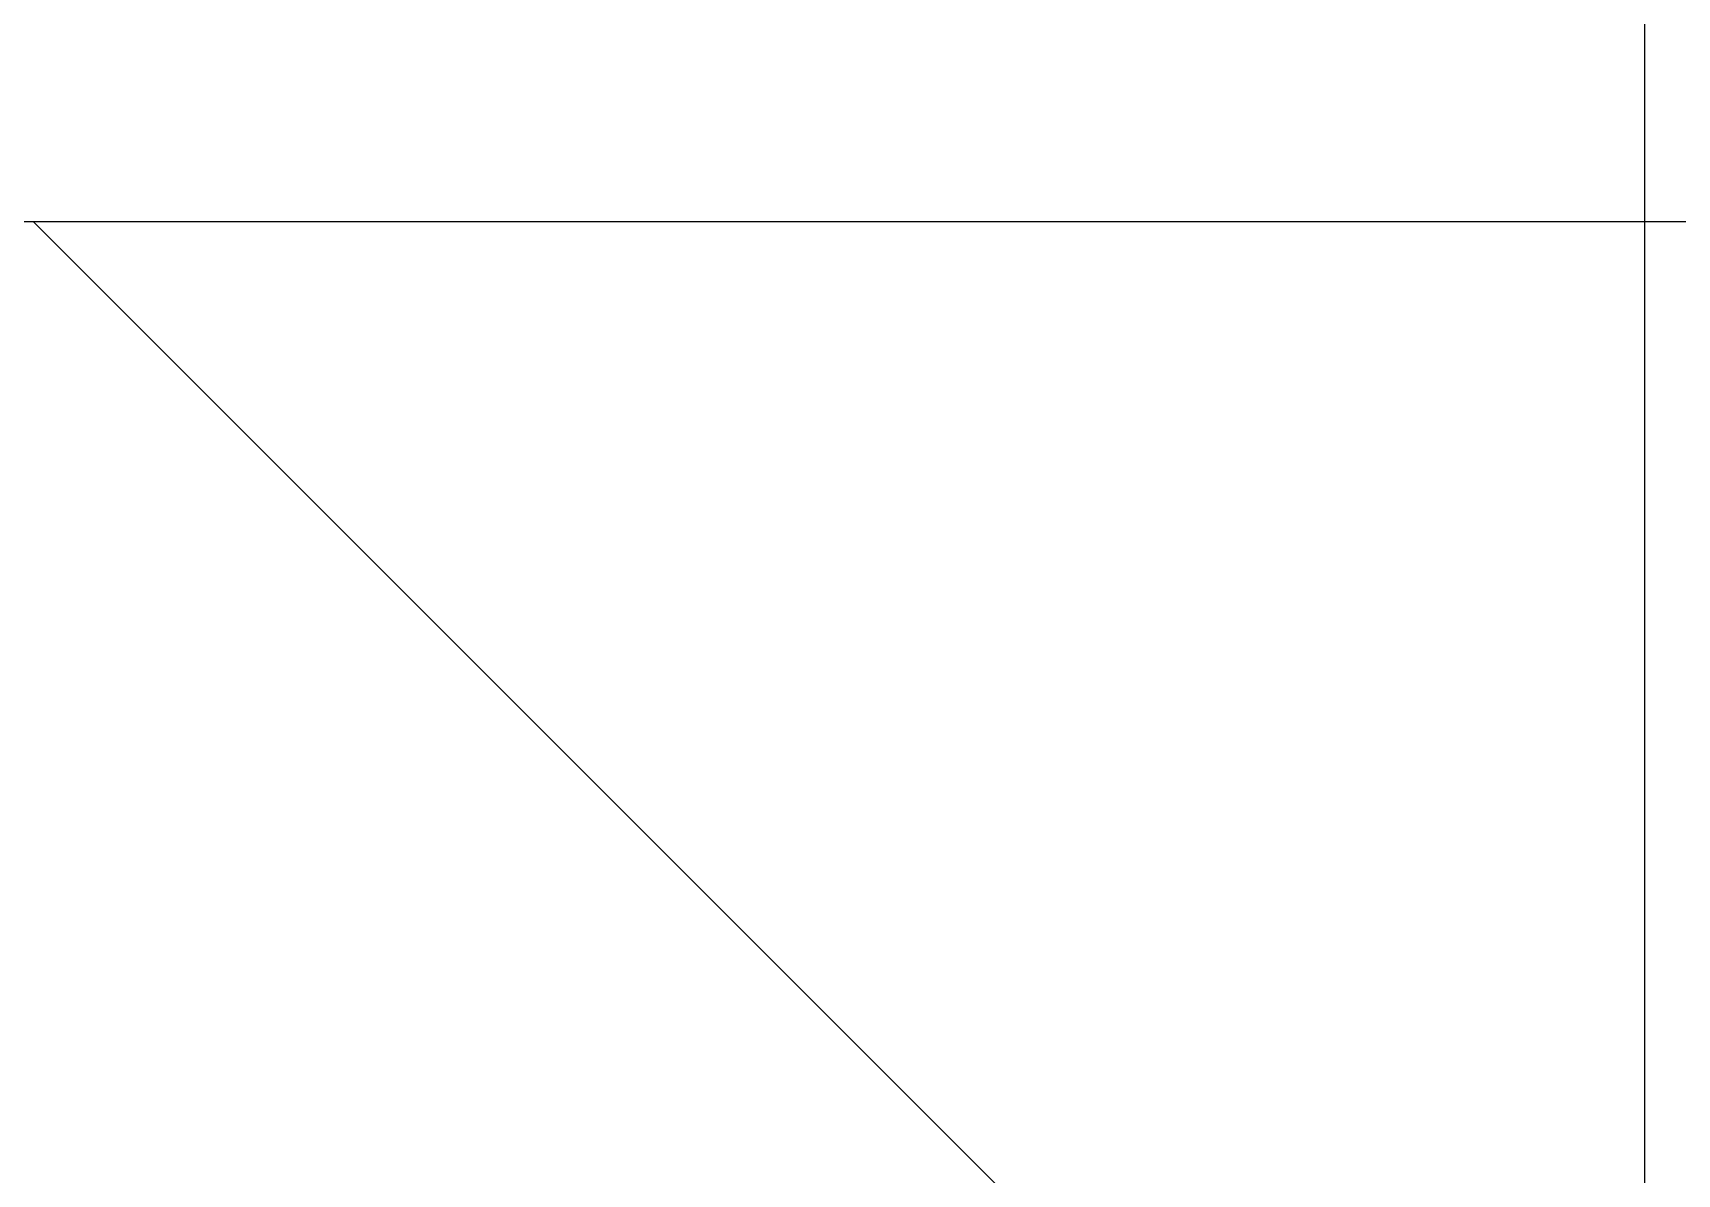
# Model space of a CAD drawing. Extents: x 104132 to 3338343, y -1228862 to 1409848.
# Drawn here: x 212537.3 to 212996.7, y 96911.4 to 97230.3 of the extents above; entities that cross this region are included whole.
import ezdxf

# ---------------------------------------------------------------- set-up
doc = ezdxf.new("R2010")
doc.units = 0
for name, pattern in [('CENTER', [50.8, 31.75, -6.35, 6.35, -6.35]), ('CENTER2', [28.575, 19.05, -3.175, 3.175, -3.175]), ('DASH', [0.35, 0.25, -0.1])]:
    doc.linetypes.add(name, pattern=pattern)
for name, color, linetype in [('#标注', 8, 'Continuous'), ('#轴线', 8, 'CENTER2'), ('A-FLOR-OVHD', 8, 'DASH'), ('dim', 8, 'Continuous'), ('DIM_ELEV', 8, 'Continuous'), ('DOTE', 8, 'CENTER')]:
    doc.layers.add(name, color=color, linetype=linetype)
doc.layers.add('结构板边线', color=8, linetype='Continuous', plot=False)

# ---------------------------------------------------------------- blocks, each defined once
blk = doc.blocks.new('轴网20240313')
at = {"layer": '#标注', "ltscale": 300}
blk.add_circle((571467.86, -147345.89), 64700, dxfattribs=at)
at = {"layer": '#轴线', "ltscale": 300}
blk.add_lwpolyline([(571467.86, -144045.89), (571467.86, -150645.89)], dxfattribs=at)
for radius in [64700, 63300, 57500, 53700, 44100, 34500, 24900, 15300, 3300]:
    blk.add_circle((571467.86, -147345.89), radius, dxfattribs=at)
blk = doc.blocks.new('A$Cd9e584bd')
at = {"layer": 'A-FLOR-OVHD', "ltscale": 5}
blk.add_circle((0, 0), 65000, dxfattribs=at)
at = {"layer": 'DIM_ELEV'}
for p, q in [((450, 450), (-4226.7, 450)), ((0, 0), (-450, 450))]:
    blk.add_line(p, q, dxfattribs=at)
at = {"layer": '结构板边线', "ltscale": 2}
blk.add_lwpolyline([(48650, -29337, 0.294882), (60991.38, -19059.41, 0.739113), (-39796.66, 49994.36, 0.96959), (-35251.4, 43907.85, -0.223394), (-1871.52, 49671.61, -0.480345), (12206.13, 16979.12, 0.431954), (20239.01, -6743.11, -0.191209), (33155.57, -20220.88, 0.310437), (47153.69, -29442.21, 0.310437)], format="xyb", dxfattribs=at)

msp = doc.modelspace()

# ---------------------------------------------------------------- block references
at = {"layer": 'dim', "ltscale": 300}
msp.add_blockref('A$Cd9e584bd', (212987.55, 96727.49), dxfattribs=at)
at = {"layer": 'DOTE'}
msp.add_blockref('轴网20240313', (-358480.3, 244073.38), dxfattribs=at)

doc.saveas('drawing.dxf')
